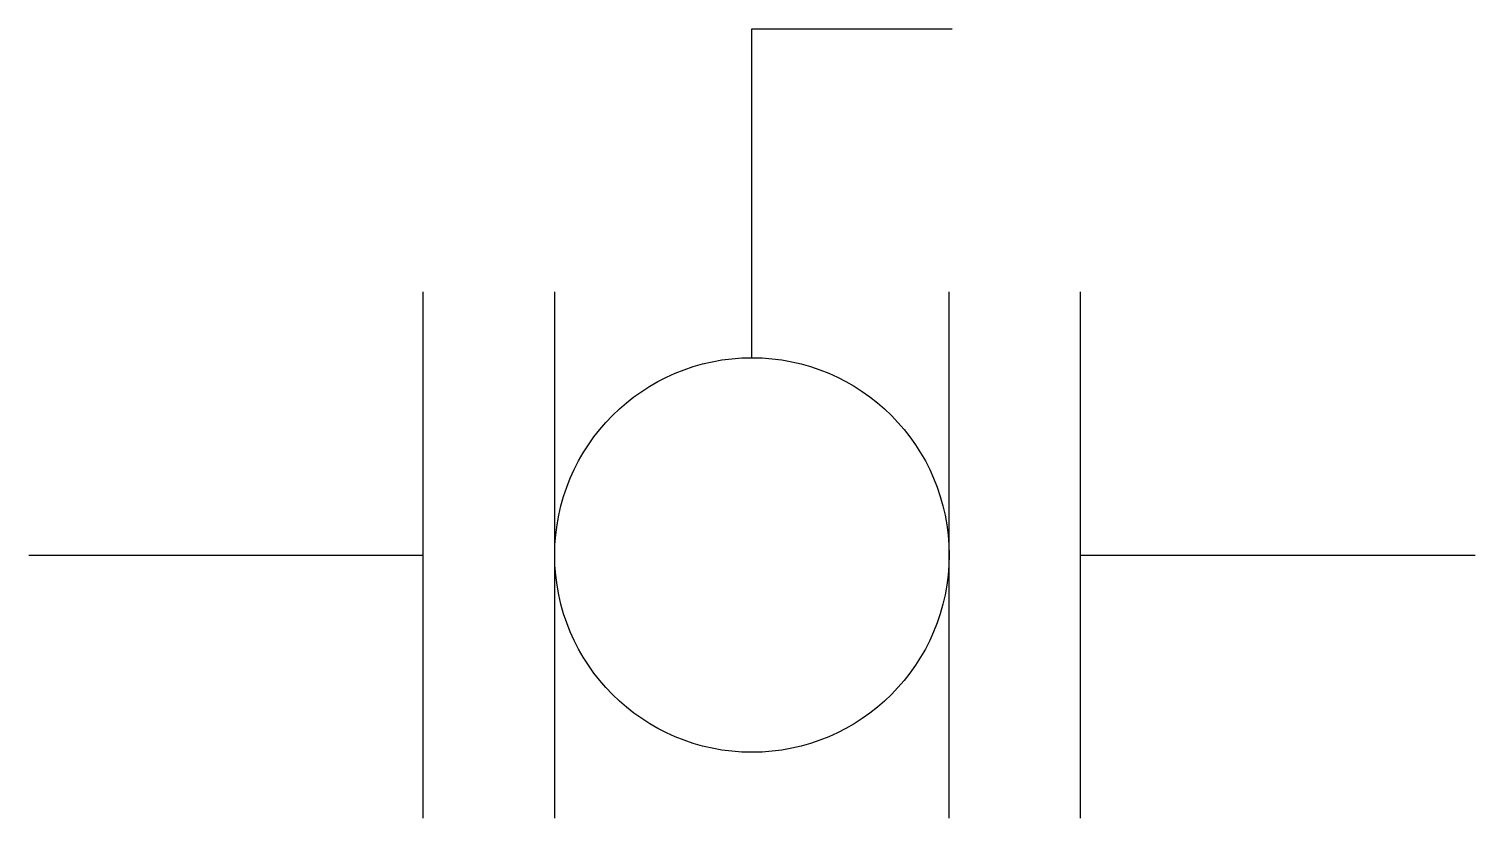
# Model space of a CAD drawing. Extents: x -5.5 to 5.5, y -2 to 4.
import ezdxf

# ---------------------------------------------------------------- set-up
doc = ezdxf.new("R2010")
doc.units = 0
doc.header["$LTSCALE"] = 0.6
doc.header["$MEASUREMENT"] = 0
doc.layers.get('0').update_dxf_attribs({"linetype": 'CONTINUOUS'})

msp = doc.modelspace()

# ---------------------------------------------------------------- linework, layer by layer
at = {"ltscale": 0.1}
for p, q in [((-0.035, 4.006), (1.488, 4.006)), ((-0.035, 1.506), (-0.035, 4.006)), ((-2.535, -1.994), (-2.535, 2.006)), ((-1.535, -1.994), (-1.535, 2.006)), ((1.465, -1.994), (1.465, 2.006)), ((2.465, -1.994), (2.465, 2.006)), ((-5.535, 0.006), (-2.535, 0.006)), ((2.465, 0.006), (5.465, 0.006))]:
    msp.add_line(p, q, dxfattribs=at)
msp.add_circle((-0.035, 0.006), 1.5, dxfattribs=at)
msp.add_circle((-0.035, 0.006), 1.5, dxfattribs=at)

doc.saveas('drawing.dxf')
